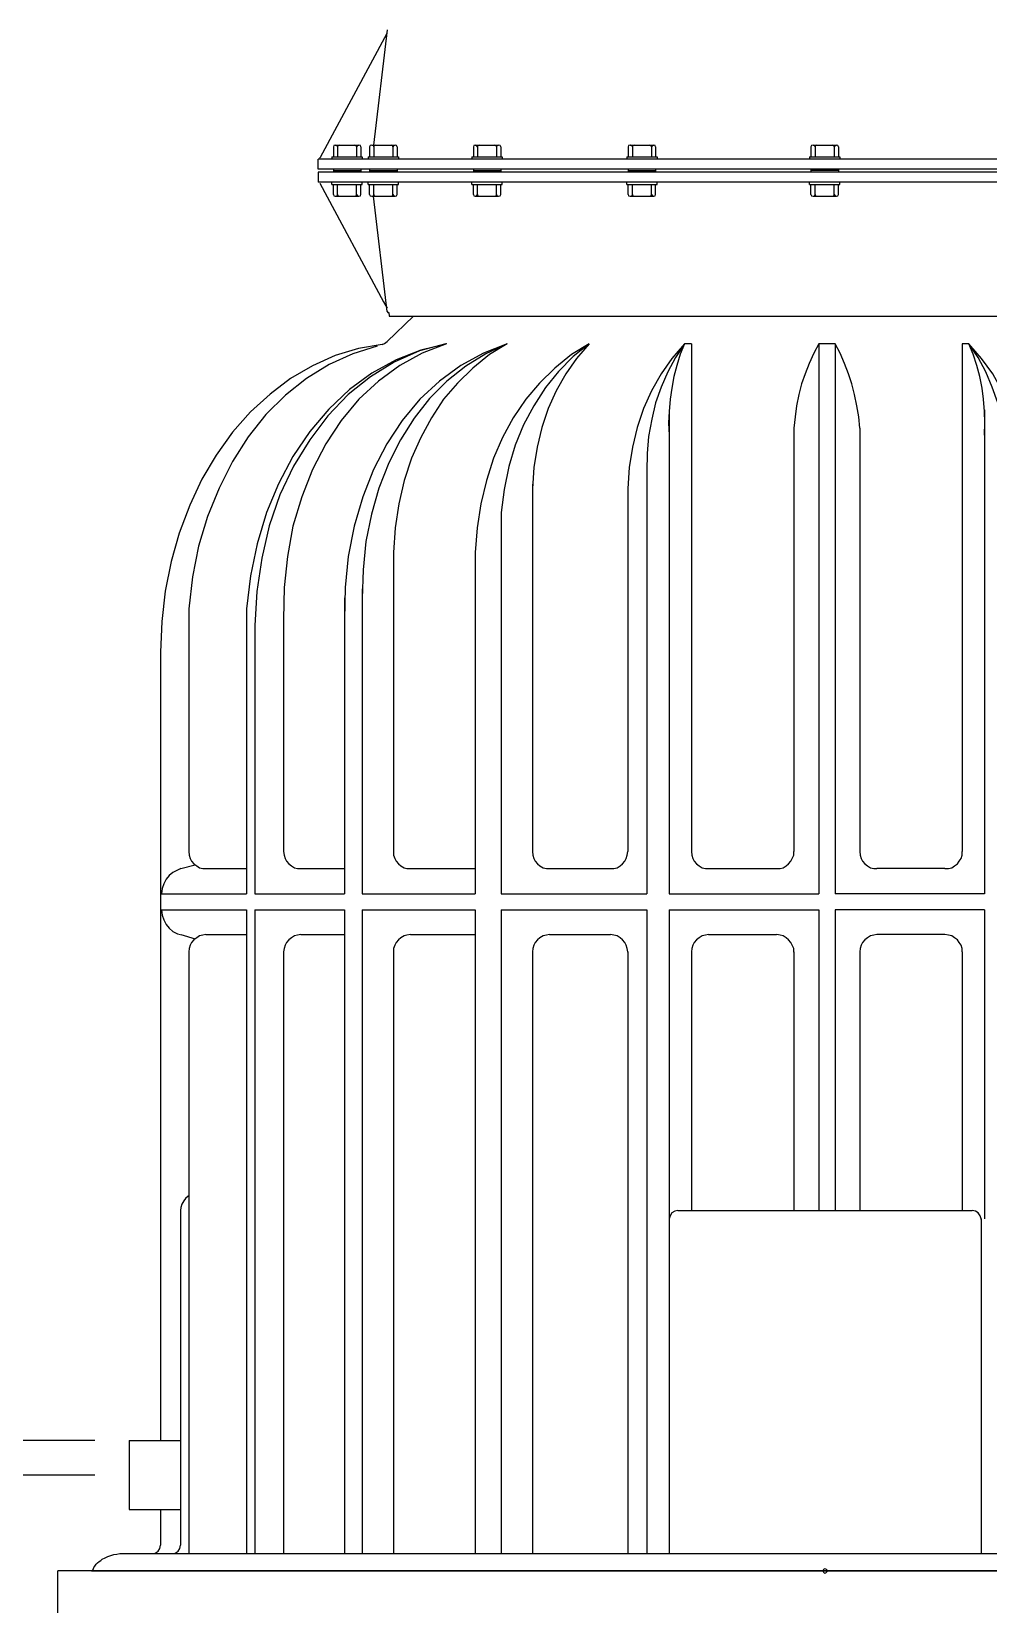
# Model space of a CAD drawing. Header units: inches. Extents: x -1698 to -1559, y -917 to -744.
# Drawn here: x -1669.22 to -1641.35, y -871.09 to -825.26 of the extents above; entities that cross this region are included whole.
import ezdxf

# ---------------------------------------------------------------- set-up
doc = ezdxf.new("R2010")
doc.units = ezdxf.units.IN
doc.layers.add('DH152', color=7, linetype='CONTINUOUS')

msp = doc.modelspace()

# ---------------------------------------------------------------- linework, layer by layer
at = {"layer": 'DH152', "color": 7}
for points in [[(-1660.80835, -828.92291), (-1658.85867, -825.30787)], [(-1658.85867, -825.21309), (-1659.26485, -828.57088)], [(-1660.37509, -828.57088), (-1660.41571, -828.58442), (-1660.42925, -828.62504)], [(-1660.42925, -828.62504), (-1660.42925, -828.90937)], [(-1660.37509, -828.57088), (-1659.68458, -828.57088)], [(-1660.25323, -828.57088), (-1660.29385, -828.58442), (-1660.30739, -828.62504), (-1660.30739, -828.62504), (-1660.32093, -828.58442), (-1660.37509, -828.57088)], [(-1660.30739, -828.62504), (-1660.30739, -828.90937)], [(-1659.63042, -828.62504), (-1659.63042, -828.62504), (-1659.64396, -828.58442), (-1659.68458, -828.57088), (-1659.7252, -828.58442), (-1659.75227, -828.62504), (-1659.75227, -828.62504), (-1659.76581, -828.58442), (-1659.80643, -828.57088)], [(-1659.75227, -828.62504), (-1659.75227, -828.90937)], [(-1659.63042, -828.62504), (-1659.63042, -828.90937)], [(-1659.30547, -828.57088), (-1659.35963, -828.58442), (-1659.37317, -828.62504)], [(-1659.37317, -828.62504), (-1659.37317, -828.90937)], [(-1659.30547, -828.57088), (-1658.6285, -828.57088)], [(-1659.19716, -828.57088), (-1659.23777, -828.58442), (-1659.25131, -828.62504), (-1659.25131, -828.62504), (-1659.26485, -828.58442), (-1659.30547, -828.57088)], [(-1659.25131, -828.62504), (-1659.25131, -828.90937)], [(-1658.57434, -828.62504), (-1658.57434, -828.62504), (-1658.58788, -828.58442), (-1658.6285, -828.57088), (-1658.66912, -828.58442), (-1658.6962, -828.62504), (-1658.6962, -828.62504), (-1658.70973, -828.58442), (-1658.75035, -828.57088)], [(-1658.6962, -828.62504), (-1658.6962, -828.90937)], [(-1658.57434, -828.62504), (-1658.57434, -828.90937)], [(-1656.29971, -828.57088), (-1656.34033, -828.58442), (-1656.35387, -828.62504)], [(-1656.35387, -828.62504), (-1656.35387, -828.90937)], [(-1656.29971, -828.57088), (-1655.62274, -828.57088)], [(-1656.17785, -828.57088), (-1656.21847, -828.58442), (-1656.23201, -828.62504), (-1656.23201, -828.62504), (-1656.25909, -828.58442), (-1656.29971, -828.57088)], [(-1656.23201, -828.62504), (-1656.23201, -828.90937)], [(-1655.55504, -828.62504), (-1655.55504, -828.62504), (-1655.56858, -828.58442), (-1655.62274, -828.57088), (-1655.66335, -828.58442), (-1655.67689, -828.62504), (-1655.67689, -828.62504), (-1655.69043, -828.58442), (-1655.73105, -828.57088)], [(-1655.67689, -828.62504), (-1655.67689, -828.90937)], [(-1655.55504, -828.62504), (-1655.55504, -828.90937)], [(-1651.79106, -828.57088), (-1651.83168, -828.58442), (-1651.84522, -828.62504)], [(-1651.84522, -828.62504), (-1651.84522, -828.90937)], [(-1651.79106, -828.57088), (-1651.10055, -828.57088)], [(-1651.72337, -828.62504), (-1651.72337, -828.62504), (-1651.73691, -828.58442), (-1651.77753, -828.57088)], [(-1651.66921, -828.57088), (-1651.70983, -828.58442), (-1651.72337, -828.62504)], [(-1651.72337, -828.62504), (-1651.72337, -828.90937)], [(-1651.16825, -828.62504), (-1651.16825, -828.62504), (-1651.18179, -828.58442), (-1651.22241, -828.57088)], [(-1651.04639, -828.62504), (-1651.04639, -828.62504), (-1651.05993, -828.58442), (-1651.10055, -828.57088), (-1651.14117, -828.58442), (-1651.16825, -828.62504), (-1651.16825, -828.90937)], [(-1651.04639, -828.62504), (-1651.04639, -828.90937)], [(-1646.45651, -828.57088), (-1646.51067, -828.58442), (-1646.52421, -828.62504)], [(-1646.52421, -828.62504), (-1646.52421, -828.90937)], [(-1646.40235, -828.62504), (-1646.40235, -828.62504), (-1646.41589, -828.58442), (-1646.45651, -828.57088)], [(-1646.45651, -828.57088), (-1645.77954, -828.57088)], [(-1646.3482, -828.57088), (-1646.38881, -828.58442), (-1646.40235, -828.62504)], [(-1646.40235, -828.62504), (-1646.40235, -828.90937)], [(-1645.84724, -828.62504), (-1645.84724, -828.62504), (-1645.86078, -828.58442), (-1645.90139, -828.57088)], [(-1645.72538, -828.62504), (-1645.72538, -828.62504), (-1645.73892, -828.58442), (-1645.77954, -828.57088), (-1645.82016, -828.58442), (-1645.84724, -828.62504), (-1645.84724, -828.90937)], [(-1645.72538, -828.62504), (-1645.72538, -828.90937)], [(-1660.87605, -829.27493), (-1660.87605, -828.97706)], [(-1631.37354, -828.97706), (-1660.87605, -828.97706)], [(-1660.83543, -828.94999), (-1660.80835, -828.92291)], [(-1660.46987, -828.90937), (-1659.5898, -828.90937)], [(-1660.46987, -828.90937), (-1660.46987, -828.97706)], [(-1659.5898, -828.90937), (-1659.5898, -828.97706)], [(-1659.41379, -828.90937), (-1658.53372, -828.90937)], [(-1659.41379, -828.90937), (-1659.41379, -828.97706)], [(-1658.53372, -828.90937), (-1658.53372, -828.97706)], [(-1656.39449, -828.90937), (-1655.51442, -828.90937)], [(-1656.39449, -828.90937), (-1656.39449, -828.97706)], [(-1655.51442, -828.90937), (-1655.51442, -828.97706)], [(-1651.88584, -828.90937), (-1651.88584, -828.97706)], [(-1651.88584, -828.90937), (-1651.00578, -828.90937)], [(-1651.00578, -828.90937), (-1651.00578, -828.97706)], [(-1646.56483, -828.90937), (-1646.56483, -828.97706)], [(-1646.56483, -828.90937), (-1645.68476, -828.90937)], [(-1645.68476, -828.90937), (-1645.68476, -828.97706)], [(-1639.13166, -829.27493), (-1653.11793, -829.27493), (-1660.87605, -829.27493)], [(-1660.87605, -829.35617), (-1660.87605, -829.65404)], [(-1653.11793, -829.35617), (-1660.87605, -829.35617)], [(-1660.42925, -829.27493), (-1660.42925, -829.35617)], [(-1660.42925, -829.31555), (-1659.63042, -829.31555)], [(-1659.63042, -829.27493), (-1659.63042, -829.35617)], [(-1659.37317, -829.27493), (-1659.37317, -829.35617)], [(-1659.37317, -829.31555), (-1658.57434, -829.31555)], [(-1658.57434, -829.27493), (-1658.57434, -829.35617)], [(-1656.35387, -829.27493), (-1656.35387, -829.35617)], [(-1656.35387, -829.31555), (-1655.55504, -829.31555)], [(-1655.55504, -829.27493), (-1655.55504, -829.35617)], [(-1639.13166, -829.35617), (-1653.11793, -829.35617)], [(-1651.84522, -829.27493), (-1651.84522, -829.35617)], [(-1651.84522, -829.31555), (-1651.04639, -829.31555)], [(-1651.04639, -829.27493), (-1651.04639, -829.35617)], [(-1646.52421, -829.27493), (-1646.52421, -829.35617)], [(-1645.72538, -829.31555), (-1646.52421, -829.31555)], [(-1645.72538, -829.27493), (-1645.72538, -829.35617)], [(-1631.37354, -829.65404), (-1660.87605, -829.65404)], [(-1660.82189, -829.68112), (-1658.96698, -833.13368)], [(-1660.46987, -829.72174), (-1660.46987, -829.65404)], [(-1660.46987, -829.72174), (-1659.5898, -829.72174)], [(-1660.42925, -830.00606), (-1660.42925, -829.72174)], [(-1660.42925, -830.00606), (-1660.42925, -830.00606), (-1660.41571, -830.04668), (-1660.37509, -830.06022), (-1660.32093, -830.04668), (-1660.30739, -830.00606)], [(-1660.30739, -830.00606), (-1660.30739, -829.72174)], [(-1660.30739, -830.00606), (-1660.30739, -830.00606), (-1660.29385, -830.04668), (-1660.25323, -830.06022)], [(-1659.80643, -830.06022), (-1659.76581, -830.04668), (-1659.75227, -830.00606), (-1659.7252, -830.04668), (-1659.68458, -830.06022), (-1659.64396, -830.04668), (-1659.63042, -830.00606)], [(-1659.75227, -830.00606), (-1659.75227, -829.72174)], [(-1659.63042, -830.00606), (-1659.63042, -829.72174)], [(-1659.5898, -829.72174), (-1659.5898, -829.65404)], [(-1659.41379, -829.72174), (-1659.41379, -829.65404)], [(-1659.41379, -829.72174), (-1658.53372, -829.72174)], [(-1659.37317, -830.00606), (-1659.37317, -829.72174)], [(-1659.37317, -830.00606), (-1659.37317, -830.00606), (-1659.35963, -830.04668), (-1659.30547, -830.06022), (-1659.26485, -830.04668), (-1659.25131, -830.00606)], [(-1659.25131, -830.00606), (-1659.25131, -829.72174)], [(-1659.25131, -830.00606), (-1659.25131, -830.00606), (-1659.23777, -830.04668), (-1659.19716, -830.06022)], [(-1658.75035, -830.06022), (-1658.70973, -830.04668), (-1658.6962, -830.00606), (-1658.66912, -830.04668), (-1658.6285, -830.06022), (-1658.58788, -830.04668), (-1658.57434, -830.00606)], [(-1658.6962, -830.00606), (-1658.6962, -829.72174)], [(-1658.57434, -830.00606), (-1658.57434, -829.72174)], [(-1658.53372, -829.72174), (-1658.53372, -829.65404)], [(-1656.39449, -829.72174), (-1656.39449, -829.65404)], [(-1656.39449, -829.72174), (-1655.51442, -829.72174)], [(-1656.35387, -830.00606), (-1656.35387, -829.72174)], [(-1656.35387, -830.00606), (-1656.35387, -830.00606), (-1656.34033, -830.04668), (-1656.29971, -830.06022), (-1656.25909, -830.04668), (-1656.23201, -830.00606)], [(-1656.23201, -830.00606), (-1656.23201, -829.72174)], [(-1656.23201, -830.00606), (-1656.23201, -830.00606), (-1656.21847, -830.04668), (-1656.17785, -830.06022)], [(-1655.73105, -830.06022), (-1655.69043, -830.04668), (-1655.67689, -830.00606), (-1655.66335, -830.04668), (-1655.62274, -830.06022), (-1655.56858, -830.04668), (-1655.55504, -830.00606)], [(-1655.67689, -830.00606), (-1655.67689, -829.72174)], [(-1655.55504, -830.00606), (-1655.55504, -829.72174)], [(-1655.51442, -829.72174), (-1655.51442, -829.65404)], [(-1651.88584, -829.72174), (-1651.88584, -829.65404)], [(-1651.88584, -829.72174), (-1651.00578, -829.72174)], [(-1651.84522, -830.00606), (-1651.84522, -829.72174)], [(-1651.84522, -830.00606), (-1651.84522, -830.00606), (-1651.83168, -830.04668), (-1651.79106, -830.06022), (-1651.73691, -830.04668), (-1651.72337, -830.00606), (-1651.72337, -829.72174)], [(-1651.72337, -830.00606), (-1651.72337, -830.00606), (-1651.70983, -830.04668), (-1651.66921, -830.06022)], [(-1651.22241, -830.06022), (-1651.18179, -830.04668), (-1651.16825, -830.00606)], [(-1651.16825, -830.00606), (-1651.16825, -829.72174)], [(-1651.16825, -830.00606), (-1651.14117, -830.04668), (-1651.10055, -830.06022), (-1651.05993, -830.04668), (-1651.04639, -830.00606)], [(-1651.04639, -830.00606), (-1651.04639, -829.72174)], [(-1651.00578, -829.72174), (-1651.00578, -829.65404)], [(-1646.56483, -829.72174), (-1646.56483, -829.65404)], [(-1646.56483, -829.72174), (-1645.68476, -829.72174)], [(-1646.52421, -830.00606), (-1646.52421, -829.72174)], [(-1646.52421, -830.00606), (-1646.52421, -830.00606), (-1646.51067, -830.04668), (-1646.45651, -830.06022), (-1646.41589, -830.04668), (-1646.40235, -830.00606), (-1646.40235, -829.72174)], [(-1646.40235, -830.00606), (-1646.40235, -830.00606), (-1646.38881, -830.04668), (-1646.3482, -830.06022)], [(-1645.90139, -830.06022), (-1645.86078, -830.04668), (-1645.84724, -830.00606)], [(-1645.84724, -830.00606), (-1645.84724, -829.72174)], [(-1645.84724, -830.00606), (-1645.82016, -830.04668), (-1645.77954, -830.06022), (-1645.73892, -830.04668), (-1645.72538, -830.00606)], [(-1645.72538, -830.00606), (-1645.72538, -829.72174)], [(-1645.68476, -829.72174), (-1645.68476, -829.65404)], [(-1660.37509, -830.06022), (-1659.68458, -830.06022)], [(-1659.30547, -830.06022), (-1658.6285, -830.06022)], [(-1658.85867, -833.41801), (-1659.26485, -830.06022)], [(-1656.29971, -830.06022), (-1655.62274, -830.06022)], [(-1651.79106, -830.06022), (-1651.10055, -830.06022)], [(-1646.45651, -830.06022), (-1645.77954, -830.06022)], [(-1658.96698, -833.13368), (-1658.85867, -833.32324)], [(-1659.0076, -834.37931), (-1658.93991, -834.35224), (-1658.85867, -834.29808), (-1658.10046, -833.55341)], [(-1658.85867, -833.41801), (-1658.84513, -833.44509), (-1658.81805, -833.44509)], [(-1658.81805, -833.44509), (-1658.80451, -833.55341)], [(-1658.80451, -833.55341), (-1633.44508, -833.55341)], [(-1659.0076, -834.37931), (-1659.69812, -834.50117), (-1660.37509, -834.70426), (-1661.03852, -835.00213), (-1661.67488, -835.3677), (-1662.27062, -835.82804), (-1662.83927, -836.34254), (-1663.36731, -836.93827), (-1663.8412, -837.60171), (-1664.26092, -838.30576), (-1664.61294, -839.06397), (-1664.92435, -839.87634), (-1665.15452, -840.70225), (-1665.33054, -841.56877), (-1665.42531, -842.44884), (-1665.46593, -843.34245)], [(-1659.15654, -834.43347), (-1659.86059, -834.6501), (-1660.5511, -834.96151), (-1661.21454, -835.3677), (-1661.82381, -835.85512), (-1662.39247, -836.42377), (-1662.90697, -837.07367), (-1663.36731, -837.79126), (-1663.75996, -838.56301), (-1664.09844, -839.38892), (-1664.35569, -840.25545), (-1664.53171, -841.14905), (-1664.64002, -842.08327)], [(-1657.12562, -834.36577), (-1657.88383, -834.54179), (-1658.60142, -834.82612), (-1659.30547, -835.21876), (-1659.95537, -835.69264), (-1660.56464, -836.2613), (-1661.11976, -836.9112), (-1661.60718, -837.64233), (-1662.02691, -838.44116), (-1662.37893, -839.2806), (-1662.64972, -840.18775), (-1662.83927, -841.12197), (-1662.96113, -842.08327)], [(-1657.1527, -834.36577), (-1657.92445, -834.56887), (-1658.65558, -834.89381), (-1659.34609, -835.32708), (-1659.99598, -835.84158), (-1660.59172, -836.46439), (-1661.11976, -837.15491), (-1661.59364, -837.92666), (-1661.98629, -838.7661), (-1662.2977, -839.65971), (-1662.51433, -840.60747), (-1662.66326, -841.58231), (-1662.71742, -842.5707)], [(-1657.13916, -834.36577), (-1657.84321, -834.63656), (-1658.4931, -834.98859), (-1659.11592, -835.44893), (-1659.68458, -835.97697), (-1660.19908, -836.59979), (-1660.64588, -837.27676), (-1661.03852, -838.02143), (-1661.34993, -838.82026), (-1661.60718, -839.67325), (-1661.76966, -840.55331), (-1661.86443, -841.46046), (-1661.87797, -842.38114)], [(-1655.36549, -834.36577), (-1656.056, -834.63656), (-1656.71943, -834.98859), (-1657.34225, -835.44893), (-1657.91091, -835.97697), (-1658.42541, -836.59979), (-1658.87221, -837.27676), (-1659.26485, -838.02143), (-1659.57626, -838.82026), (-1659.81997, -839.67325), (-1659.99598, -840.55331), (-1660.09076, -841.46046), (-1660.1043, -842.38114)], [(-1655.36549, -834.36577), (-1655.9883, -834.6501), (-1656.5705, -835.01567), (-1657.12562, -835.44893), (-1657.62658, -835.94989), (-1658.07338, -836.53209), (-1658.47956, -837.15491), (-1658.81805, -837.83188), (-1659.10238, -838.56301), (-1659.31901, -839.32122), (-1659.48148, -840.12005), (-1659.56272, -840.94596), (-1659.5898, -841.78541)], [(-1655.36549, -834.36577), (-1655.87999, -834.67718), (-1656.36741, -835.06983), (-1656.81421, -835.50309), (-1657.22039, -835.97697), (-1657.57242, -836.51855), (-1657.88383, -837.08721), (-1658.15462, -837.69649), (-1658.37125, -838.34638), (-1658.52018, -839.02335), (-1658.6285, -839.72741), (-1658.68266, -840.445), (-1658.68266, -841.18967)], [(-1652.98254, -834.36577), (-1653.49704, -834.67718), (-1653.98446, -835.06983), (-1654.43126, -835.50309), (-1654.82391, -835.97697), (-1655.18947, -836.51855), (-1655.50088, -837.08721), (-1655.77167, -837.69649), (-1655.97476, -838.34638), (-1656.13724, -839.02335), (-1656.24555, -839.72741), (-1656.29971, -840.445), (-1656.29971, -841.18967)], [(-1652.98254, -834.36577), (-1653.44288, -834.73134), (-1653.87614, -835.1646), (-1654.25525, -835.63849), (-1654.59374, -836.16652), (-1654.8916, -836.72164), (-1655.13531, -837.31738), (-1655.32487, -837.9402), (-1655.46026, -838.60363), (-1655.5415, -839.2806)], [(-1652.98254, -834.36577), (-1653.3481, -834.7855), (-1653.65951, -835.2323), (-1653.94384, -835.73326), (-1654.17401, -836.24776), (-1654.36356, -836.80288), (-1654.49896, -837.37154), (-1654.59374, -837.96727), (-1654.63435, -838.57655), (-1654.63435, -839.19937)], [(-1650.20695, -834.36577), (-1650.57251, -834.7855), (-1650.88392, -835.2323), (-1651.16825, -835.73326), (-1651.39842, -836.24776), (-1651.58797, -836.80288), (-1651.72337, -837.37154), (-1651.81814, -837.96727), (-1651.85876, -838.57655), (-1651.85876, -839.19937)], [(-1650.20695, -834.36577), (-1650.4642, -834.75842), (-1650.69437, -835.17814), (-1650.88392, -835.62495), (-1651.04639, -836.08529), (-1651.15471, -836.55917), (-1651.24949, -837.06013), (-1651.2901, -837.56109), (-1651.30364, -838.07559)], [(-1650.00385, -834.36577), (-1650.20695, -834.36577), (-1650.3288, -834.66364), (-1650.42358, -834.98859), (-1650.51835, -835.31354), (-1650.57251, -835.65202), (-1650.62667, -835.97697), (-1650.65375, -836.329), (-1650.66729, -836.66749), (-1650.65375, -837.01951)], [(-1650.00385, -834.36577), (-1650.00385, -849.15088)], [(-1646.29404, -834.36577), (-1646.44297, -834.63656), (-1646.57837, -834.93443), (-1646.68668, -835.2323), (-1646.795, -835.53017), (-1646.87624, -835.84158), (-1646.94393, -836.16652), (-1646.98455, -836.49147), (-1647.02517, -836.81642)], [(-1645.82016, -834.36577), (-1646.29404, -834.36577)], [(-1646.29404, -834.36577), (-1646.29404, -850.38297)], [(-1645.82016, -834.36577), (-1645.82016, -850.38297)], [(-1645.10257, -836.81642), (-1645.12964, -836.49147), (-1645.1838, -836.16652), (-1645.2515, -835.84158), (-1645.33274, -835.53017), (-1645.42751, -835.2323), (-1645.54937, -834.93443), (-1645.67122, -834.63656), (-1645.82016, -834.36577)], [(-1642.12388, -834.36577), (-1642.12388, -849.15088)], [(-1641.92079, -834.36577), (-1642.12388, -834.36577)], [(-1640.26897, -839.19937), (-1640.25543, -838.57655), (-1640.29605, -837.96727), (-1640.39083, -837.37154), (-1640.53976, -836.80288), (-1640.71578, -836.24776), (-1640.95949, -835.73326), (-1641.23028, -835.2323), (-1641.55522, -834.7855), (-1641.92079, -834.36577)], [(-1640.82409, -838.07559), (-1640.82409, -837.56109), (-1640.87825, -837.06013), (-1640.95949, -836.55917), (-1641.08134, -836.08529), (-1641.24382, -835.62495), (-1641.43337, -835.17814), (-1641.65, -834.75842), (-1641.92079, -834.36577)], [(-1641.47399, -837.01951), (-1641.46045, -836.66749), (-1641.47399, -836.329), (-1641.50107, -835.97697), (-1641.54168, -835.65202), (-1641.60938, -835.31354), (-1641.69062, -834.98859), (-1641.79893, -834.66364), (-1641.92079, -834.36577)], [(-1650.65375, -836.28838), (-1650.65375, -850.38297)], [(-1641.47399, -836.28838), (-1641.47399, -850.38297)], [(-1647.02517, -836.81642), (-1647.02517, -849.15088)], [(-1645.10257, -836.81642), (-1645.10257, -849.15088)], [(-1651.30364, -837.84542), (-1651.30364, -850.38297)], [(-1654.63435, -838.4547), (-1654.63435, -849.15088)], [(-1651.85876, -839.18583), (-1651.85876, -849.15088)], [(-1655.5415, -839.2806), (-1655.5415, -850.38297)], [(-1658.68266, -840.93242), (-1658.68266, -849.15088)], [(-1656.29971, -841.18967), (-1656.29971, -850.38297)], [(-1660.1043, -841.75833), (-1660.1043, -850.38297)], [(-1659.5898, -841.50108), (-1659.5898, -850.38297)], [(-1664.64002, -842.08327), (-1664.64002, -849.15088)], [(-1662.96113, -842.06973), (-1662.96113, -850.38297)], [(-1661.87797, -842.31345), (-1661.87797, -849.15088)], [(-1662.71742, -842.5707), (-1662.71742, -850.38297)], [(-1665.46593, -843.35598), (-1665.46593, -866.31893)], [(-1664.64002, -849.15088), (-1664.64002, -849.15088), (-1664.62648, -849.25919), (-1664.59941, -849.35397), (-1664.55879, -849.43521), (-1664.49109, -849.51644), (-1664.40985, -849.5706), (-1664.32862, -849.62476), (-1664.23384, -849.65184), (-1664.13906, -849.65184)], [(-1661.87797, -849.15088), (-1661.87797, -849.15088), (-1661.86443, -849.25919), (-1661.83735, -849.35397), (-1661.79673, -849.43521), (-1661.72904, -849.51644), (-1661.6478, -849.5706), (-1661.56656, -849.62476), (-1661.47179, -849.65184), (-1661.37701, -849.65184)], [(-1658.68266, -849.15088), (-1658.68266, -849.15088), (-1658.68266, -849.25919), (-1658.64204, -849.35397), (-1658.60142, -849.43521), (-1658.53372, -849.51644), (-1658.46602, -849.5706), (-1658.37125, -849.62476), (-1658.29001, -849.65184), (-1658.1817, -849.65184)], [(-1654.63435, -849.15088), (-1654.63435, -849.15088), (-1654.62081, -849.25919), (-1654.59374, -849.35397), (-1654.55312, -849.43521), (-1654.48542, -849.51644), (-1654.41772, -849.5706), (-1654.32295, -849.62476), (-1654.22817, -849.65184), (-1654.13339, -849.65184)], [(-1652.35972, -849.65184), (-1652.26495, -849.65184), (-1652.17017, -849.62476), (-1652.07539, -849.5706), (-1652.0077, -849.51644), (-1651.94, -849.43521), (-1651.89938, -849.35397), (-1651.8723, -849.25919), (-1651.85876, -849.15088)], [(-1650.00385, -849.15088), (-1650.00385, -849.15088), (-1649.99031, -849.25919), (-1649.96324, -849.35397), (-1649.92262, -849.43521), (-1649.85492, -849.51644), (-1649.77368, -849.5706), (-1649.69245, -849.62476), (-1649.59767, -849.65184), (-1649.50289, -849.65184)], [(-1647.52613, -849.65184), (-1647.41781, -849.65184), (-1647.33658, -849.62476), (-1647.2418, -849.5706), (-1647.1741, -849.51644), (-1647.10641, -849.43521), (-1647.06579, -849.35397), (-1647.02517, -849.25919), (-1647.02517, -849.15088)], [(-1645.10257, -849.15088), (-1645.10257, -849.15088), (-1645.08903, -849.25919), (-1645.06195, -849.35397), (-1645.02133, -849.43521), (-1644.95363, -849.51644), (-1644.87239, -849.5706), (-1644.79116, -849.62476), (-1644.69638, -849.65184), (-1644.6016, -849.65184)], [(-1642.62484, -849.65184), (-1642.51653, -849.65184), (-1642.42175, -849.62476), (-1642.34051, -849.5706), (-1642.25928, -849.51644), (-1642.20512, -849.43521), (-1642.15096, -849.35397), (-1642.12388, -849.25919), (-1642.12388, -849.15088)], [(-1664.87019, -849.65184), (-1664.96497, -849.69246), (-1665.10037, -849.76016), (-1665.20868, -849.85493), (-1665.30346, -849.96325), (-1665.37116, -850.09864), (-1665.41177, -850.23404), (-1665.43885, -850.38297)], [(-1664.87019, -849.65184), (-1664.45047, -849.54352)], [(-1664.13906, -849.65184), (-1662.96113, -849.65184)], [(-1661.37701, -849.65184), (-1660.1043, -849.65184)], [(-1658.1817, -849.65184), (-1656.29971, -849.65184)], [(-1654.13339, -849.65184), (-1652.35972, -849.65184)], [(-1649.50289, -849.65184), (-1647.52613, -849.65184)], [(-1642.62484, -849.65184), (-1644.6016, -849.65184)], [(-1665.43885, -850.38297), (-1662.96113, -850.38297)], [(-1662.71742, -850.38297), (-1660.1043, -850.38297)], [(-1659.5898, -850.38297), (-1656.29971, -850.38297)], [(-1655.5415, -850.38297), (-1651.30364, -850.38297)], [(-1650.65375, -850.38297), (-1646.29404, -850.38297)], [(-1641.47399, -850.38297), (-1645.82016, -850.38297)], [(-1665.43885, -850.85685), (-1665.43885, -850.85685), (-1665.41177, -851.00579), (-1665.37116, -851.14118), (-1665.30346, -851.27658), (-1665.20868, -851.38489), (-1665.10037, -851.47967), (-1664.96497, -851.54737), (-1664.88373, -851.57444)], [(-1665.43885, -850.85685), (-1662.96113, -850.85685)], [(-1662.96113, -850.85685), (-1662.96113, -869.60902)], [(-1662.71742, -850.85685), (-1662.71742, -869.60902)], [(-1662.71742, -850.85685), (-1660.1043, -850.85685)], [(-1660.1043, -850.85685), (-1660.1043, -869.60902)], [(-1659.5898, -850.85685), (-1659.5898, -869.60902)], [(-1659.5898, -850.85685), (-1656.29971, -850.85685)], [(-1656.29971, -850.85685), (-1656.29971, -869.60902)], [(-1655.5415, -850.85685), (-1655.5415, -869.60902)], [(-1655.5415, -850.85685), (-1651.30364, -850.85685)], [(-1651.30364, -850.85685), (-1651.30364, -869.60902)], [(-1650.65375, -850.85685), (-1646.29404, -850.85685)], [(-1650.65375, -850.85685), (-1650.65375, -869.60902)], [(-1646.29404, -850.85685), (-1646.29404, -859.61689)], [(-1645.82016, -850.85685), (-1645.82016, -859.61689)], [(-1641.47399, -850.85685), (-1645.82016, -850.85685)], [(-1641.47399, -850.85685), (-1641.47399, -859.8606)], [(-1664.87019, -851.57444), (-1664.45047, -851.6963)], [(-1664.13906, -851.57444), (-1664.23384, -851.58798), (-1664.32862, -851.61506), (-1664.40985, -851.66922), (-1664.49109, -851.72338), (-1664.55879, -851.80462), (-1664.59941, -851.88585), (-1664.62648, -851.98063), (-1664.64002, -852.0754)], [(-1664.13906, -851.57444), (-1662.96113, -851.57444)], [(-1661.37701, -851.57444), (-1661.47179, -851.58798), (-1661.56656, -851.61506), (-1661.6478, -851.66922), (-1661.72904, -851.72338), (-1661.79673, -851.80462), (-1661.83735, -851.88585), (-1661.86443, -851.98063), (-1661.87797, -852.0754), (-1661.87797, -869.60902)], [(-1661.37701, -851.57444), (-1660.1043, -851.57444)], [(-1658.1817, -851.57444), (-1658.29001, -851.58798), (-1658.37125, -851.61506), (-1658.46602, -851.66922), (-1658.53372, -851.72338), (-1658.60142, -851.80462), (-1658.64204, -851.88585), (-1658.68266, -851.98063), (-1658.68266, -852.0754)], [(-1658.1817, -851.57444), (-1656.29971, -851.57444)], [(-1654.13339, -851.57444), (-1654.22817, -851.58798), (-1654.32295, -851.61506), (-1654.41772, -851.66922), (-1654.48542, -851.72338), (-1654.55312, -851.80462), (-1654.59374, -851.88585), (-1654.62081, -851.98063), (-1654.63435, -852.0754)], [(-1654.13339, -851.57444), (-1652.35972, -851.57444)], [(-1651.85876, -852.08894), (-1651.85876, -852.0754), (-1651.8723, -851.98063), (-1651.89938, -851.88585), (-1651.94, -851.80462), (-1652.0077, -851.72338), (-1652.07539, -851.66922), (-1652.17017, -851.61506), (-1652.26495, -851.58798), (-1652.35972, -851.57444)], [(-1649.50289, -851.57444), (-1649.59767, -851.58798), (-1649.69245, -851.61506), (-1649.77368, -851.66922), (-1649.85492, -851.72338), (-1649.92262, -851.80462), (-1649.96324, -851.88585), (-1649.99031, -851.98063), (-1650.00385, -852.0754)], [(-1649.50289, -851.57444), (-1647.52613, -851.57444)], [(-1647.02517, -852.08894), (-1647.02517, -852.0754), (-1647.02517, -851.98063), (-1647.06579, -851.88585), (-1647.10641, -851.80462), (-1647.1741, -851.72338), (-1647.2418, -851.66922), (-1647.33658, -851.61506), (-1647.41781, -851.58798), (-1647.51259, -851.57444)], [(-1644.6016, -851.57444), (-1644.69638, -851.58798), (-1644.79116, -851.61506), (-1644.87239, -851.66922), (-1644.95363, -851.72338), (-1645.02133, -851.80462), (-1645.06195, -851.88585), (-1645.08903, -851.98063), (-1645.10257, -852.0754)], [(-1642.62484, -851.57444), (-1644.6016, -851.57444)], [(-1642.12388, -852.0754), (-1642.12388, -851.98063), (-1642.15096, -851.88585), (-1642.20512, -851.80462), (-1642.25928, -851.72338), (-1642.34051, -851.66922), (-1642.42175, -851.61506), (-1642.51653, -851.58798), (-1642.62484, -851.57444)], [(-1664.64002, -852.0754), (-1664.64002, -869.60902)], [(-1658.68266, -852.0754), (-1658.68266, -869.60902)], [(-1654.63435, -852.0754), (-1654.63435, -869.60902)], [(-1651.85876, -852.0754), (-1651.85876, -869.60902)], [(-1650.00385, -852.0754), (-1650.00385, -859.61689)], [(-1647.02517, -852.0754), (-1647.02517, -859.61689)], [(-1645.10257, -852.0754), (-1645.10257, -859.61689)], [(-1642.12388, -852.0754), (-1642.12388, -859.61689)], [(-1664.64002, -859.18363), (-1664.65356, -859.19717), (-1664.7348, -859.26487), (-1664.78896, -859.33256), (-1664.84312, -859.42734), (-1664.87019, -859.52212), (-1664.88373, -859.61689)], [(-1664.88373, -859.61689), (-1664.88373, -869.36531)], [(-1650.3965, -859.61689), (-1650.49128, -859.63043), (-1650.57251, -859.68459), (-1650.62667, -859.76583), (-1650.65375, -859.8606)], [(-1650.3965, -859.61689), (-1641.82601, -859.61689)], [(-1641.56876, -859.87414), (-1641.56876, -859.8606), (-1641.59584, -859.76583), (-1641.65, -859.68459), (-1641.73124, -859.63043), (-1641.82601, -859.61689)], [(-1641.56876, -859.8606), (-1641.56876, -869.60902)], [(-1667.375, -866.31893), (-1675.01126, -866.31893)], [(-1666.37308, -866.31893), (-1664.88373, -866.31893)], [(-1666.37308, -866.31893), (-1666.37308, -868.32277), (-1664.88373, -868.32277)], [(-1667.375, -867.32085), (-1680.29165, -867.32085)], [(-1665.46593, -868.32277), (-1665.46593, -869.36531)], [(-1665.70964, -869.60902), (-1665.61487, -869.59548), (-1665.53363, -869.54132), (-1665.47947, -869.46009), (-1665.46593, -869.36531)], [(-1665.12744, -869.60902), (-1665.03267, -869.59548), (-1664.95143, -869.54132), (-1664.89727, -869.46009), (-1664.88373, -869.36531)], [(-1667.46977, -870.10998), (-1667.42916, -870.06936), (-1667.40208, -870.01521), (-1667.375, -869.97459), (-1667.33438, -869.92043), (-1667.29376, -869.87981), (-1667.25314, -869.83919), (-1667.19898, -869.81211), (-1667.15837, -869.7715), (-1667.07713, -869.73088), (-1666.99589, -869.69026), (-1666.91466, -869.66318), (-1666.81988, -869.6361), (-1666.73864, -869.62256), (-1666.64387, -869.60902), (-1666.54909, -869.60902), (-1666.46785, -869.60902), (-1666.46785, -869.60902)], [(-1666.46785, -869.60902), (-1625.41617, -869.60902)], [(-1667.97073, -872.11382), (-1668.45816, -872.11382), (-1668.45816, -870.10998)], [(-1623.72374, -870.10998), (-1668.45816, -870.10998)], [(-1667.46977, -870.10998), (-1624.72566, -870.10998)], [(-1660.09076, -870.10998), (-1632.10467, -870.10998)]]:
    msp.add_lwpolyline(points, dxfattribs=at)
msp.add_lwpolyline([(-1646.05033, -870.10998), (-1646.05033, -870.10998)], close=True, dxfattribs=at)
for points in [[(-1646.11803, -870.05582), (-1646.1451, -870.05582), (-1646.17218, -870.0829), (-1646.17218, -870.10998)], [(-1646.17218, -870.10998), (-1646.17218, -870.13706), (-1646.1451, -870.17768), (-1646.11803, -870.17768)], [(-1646.05033, -870.10998), (-1646.05033, -870.0829), (-1646.07741, -870.05582), (-1646.11803, -870.05582)], [(-1646.11803, -870.17768), (-1646.07741, -870.17768), (-1646.05033, -870.13706), (-1646.05033, -870.10998)]]:
    msp.add_open_spline(points, degree=3, dxfattribs=at)

doc.saveas('drawing.dxf')
